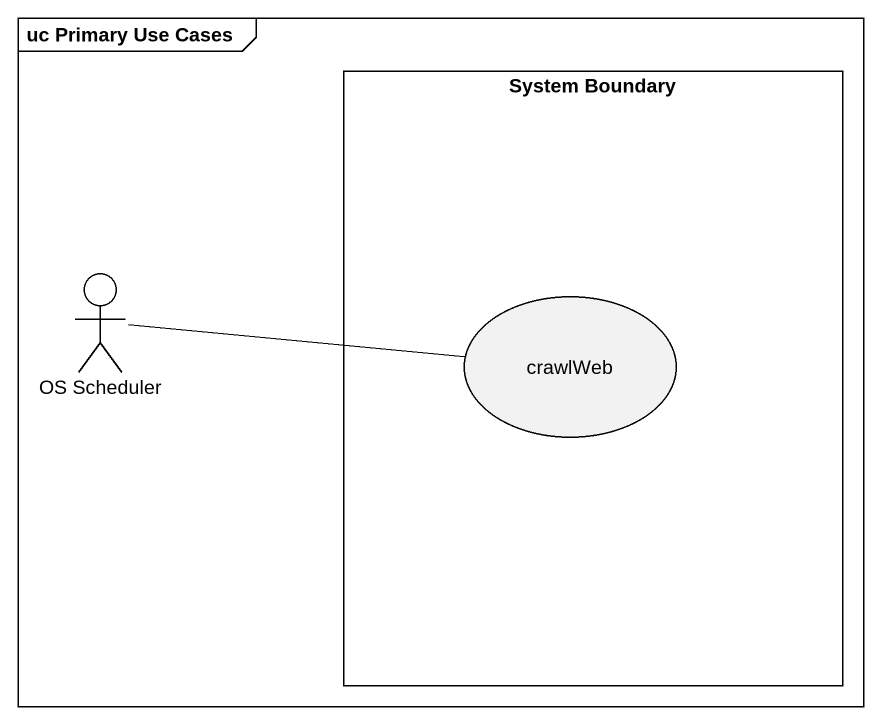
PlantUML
@startuml
mainframe uc Primary Use Cases
rectangle "System Boundary" as System_Boundary {
  usecase crawlWeb
}
actor "OS Scheduler" as OS_Scheduler
OS_Scheduler -right- crawlWeb
@enduml
